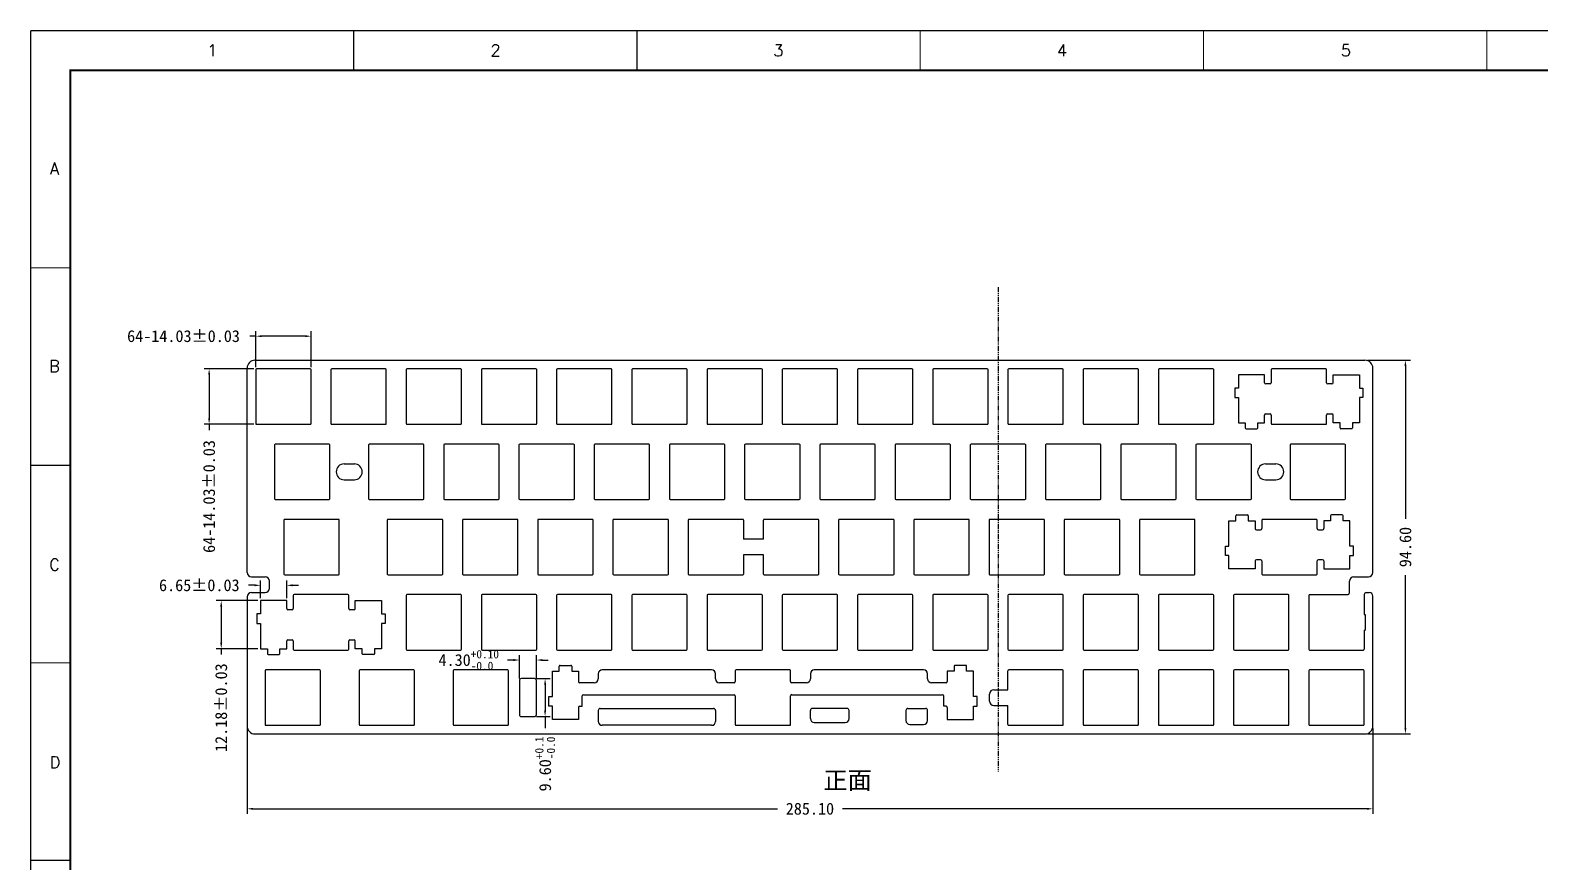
# Model space of a CAD drawing. Header units: millimetres. Extents: x -704 to 518, y -158 to 262.
# Drawn here: x -704.3 to -322, y 51.9 to 262.4 of the extents above; entities that cross this region are included whole.
import ezdxf
from ezdxf.enums import TextEntityAlignment as Align

# ---------------------------------------------------------------- set-up
doc = ezdxf.new("R2010")
doc.units = ezdxf.units.MM
doc.linetypes.add('PHANTOM', pattern=[2.5, 1.25, -0.25, 0.25, -0.25, 0.25, -0.25])
for name, color, linetype in [('0 @ 1', 7, 'Continuous'), ('DEFAULT_3', 7, 'PHANTOM'), ('KeepOutLayer', 6, 'Continuous')]:
    doc.layers.add(name, color=color, linetype=linetype)
doc.styles.add('POSITION', font='romanc.shx', dxfattribs={"height": 3})
doc.styles.get("Standard").update_dxf_attribs({"font": ''})
doc.styles.add('说明', font='', dxfattribs={"height": 3})
doc.styles.get('Standard').set_extended_font_data('SimSun')
doc.styles.get('说明').set_extended_font_data('SimSun')
doc.dimstyles.get("Standard").update_dxf_attribs({"dimtxt": 3, "dimasz": 1.5, "dimexe": 1.25, "dimexo": 0.65, "dimgap": 2, "dimtad": 0, "dimzin": 0, "dimdsep": 46, "dimtxsty": 'Standard', "dimcen": 2, "dimclrd": 3, "dimclre": 3, "dimclrt": 3, "dimazin": 0, "dimtfac": 1, "dimtofl": 0, "dimtmove": 0, "dimatfit": 3, "dimfxl": 0, "dimtolj": 1, "dimtzin": 0, "dimarcsym": 0})

# ---------------------------------------------------------------- blocks, each defined once
blk = doc.blocks.new('*D90')
at = {"color": 3, "lineweight": -2, "transparency": 16777216}
for p, q in [((-647.16, 184.9), (-648.66, 184.9)), ((-647.16, 177.09), (-647.16, 186.15)), ((-634.63, 184.9), (-645.66, 184.9)), ((-633.13, 177.09), (-633.13, 186.15))]:
    blk.add_line(p, q, dxfattribs=at)
at = {"color": 3, "transparency": 16777216}
for points in [[(-645.66, 185.15), (-645.66, 184.65), (-647.16, 184.9)], [(-634.63, 185.15), (-634.63, 184.65), (-633.13, 184.9)]]:
    blk.add_solid(points, dxfattribs=at)
at = {"layer": 'Defpoints', "color": 0, "transparency": 16777216}
for p in [(-647.16, 184.9), (-647.16, 176.44), (-633.13, 176.44)]:
    blk.add_point(p, dxfattribs=at)
at = {"color": 3, "transparency": 16777216, "insert": (-665.44, 184.9), "char_height": 3, "attachment_point": 5}
blk.add_mtext('\\A1;64-14.03%%P0.03', dxfattribs=at)
blk = doc.blocks.new('*D84')
at = {"color": 3, "lineweight": -2, "transparency": 16777216}
for p, q in [((-647.61, 176.63), (-660.2, 176.63)), ((-658.95, 175.13), (-658.95, 164.1)), ((-647.61, 162.6), (-660.2, 162.6)), ((-658.95, 162.6), (-658.95, 161.1))]:
    blk.add_line(p, q, dxfattribs=at)
at = {"color": 3, "transparency": 16777216}
for points in [[(-659.2, 175.13), (-658.7, 175.13), (-658.95, 176.63)], [(-659.2, 164.1), (-658.7, 164.1), (-658.95, 162.6)]]:
    blk.add_solid(points, dxfattribs=at)
at = {"layer": 'Defpoints', "color": 0, "transparency": 16777216}
for p in [(-646.96, 176.63), (-658.95, 162.6), (-646.96, 162.6)]:
    blk.add_point(p, dxfattribs=at)
at = {"color": 3, "transparency": 16777216, "insert": (-658.95, 144.32), "char_height": 3, "attachment_point": 5, "rotation": 90}
blk.add_mtext('\\A1;64-14.03%%P0.03', dxfattribs=at)
blk = doc.blocks.new('*D85')
at = {"color": 3, "lineweight": -2, "transparency": 16777216}
for p, q in [((-646.6, 117.97), (-657.14, 117.97)), ((-655.89, 116.47), (-655.89, 107.29)), ((-646.6, 105.79), (-657.14, 105.79)), ((-655.89, 105.79), (-655.89, 104.29))]:
    blk.add_line(p, q, dxfattribs=at)
at = {"color": 3, "transparency": 16777216}
for points in [[(-656.14, 116.47), (-655.64, 116.47), (-655.89, 117.97)], [(-656.14, 107.29), (-655.64, 107.29), (-655.89, 105.79)]]:
    blk.add_solid(points, dxfattribs=at)
at = {"layer": 'Defpoints', "color": 0, "transparency": 16777216}
for p in [(-645.95, 117.97), (-655.89, 105.79), (-645.95, 105.79)]:
    blk.add_point(p, dxfattribs=at)
at = {"color": 3, "transparency": 16777216, "insert": (-655.89, 90.87), "char_height": 3, "attachment_point": 5, "rotation": 90}
blk.add_mtext('\\A1;12.18%%P0.03', dxfattribs=at)
blk = doc.blocks.new('*D86')
at = {"color": 3, "lineweight": -2, "transparency": 16777216}
for p, q in [((-645.95, 118.62), (-645.95, 123.09)), ((-639.3, 118.62), (-639.3, 123.09)), ((-647.45, 121.84), (-648.95, 121.84)), ((-637.8, 121.84), (-636.3, 121.84))]:
    blk.add_line(p, q, dxfattribs=at)
at = {"color": 3, "transparency": 16777216}
for points in [[(-647.45, 122.09), (-647.45, 121.59), (-645.95, 121.84)], [(-637.8, 122.09), (-637.8, 121.59), (-639.3, 121.84)]]:
    blk.add_solid(points, dxfattribs=at)
at = {"layer": 'Defpoints', "color": 0, "transparency": 16777216}
for p in [(-645.95, 121.84), (-645.95, 117.97), (-639.3, 117.97)]:
    blk.add_point(p, dxfattribs=at)
at = {"color": 3, "transparency": 16777216, "insert": (-661.44, 121.84), "char_height": 3, "attachment_point": 5}
blk.add_mtext('\\A1;6.65%%P0.03', dxfattribs=at)
blk = doc.blocks.new('*D87')
at = {"color": 3, "lineweight": -2, "transparency": 16777216}
for p, q in [((-580.38, 98.27), (-580.38, 104.18)), ((-576.08, 98.27), (-576.08, 104.18)), ((-581.88, 102.93), (-583.38, 102.93)), ((-574.58, 102.93), (-573.08, 102.93))]:
    blk.add_line(p, q, dxfattribs=at)
at = {"color": 3, "transparency": 16777216}
for points in [[(-581.88, 103.18), (-581.88, 102.68), (-580.38, 102.93)], [(-574.58, 103.18), (-574.58, 102.68), (-576.08, 102.93)]]:
    blk.add_solid(points, dxfattribs=at)
at = {"layer": 'Defpoints', "color": 0, "transparency": 16777216}
for p in [(-580.38, 102.93), (-580.38, 97.62), (-576.08, 97.62)]:
    blk.add_point(p, dxfattribs=at)
at = {"color": 3, "transparency": 16777216, "insert": (-593.21, 102.93), "char_height": 3, "attachment_point": 5}
blk.add_mtext('\\A1;4.30{\\H0.7x;\\S+0.10^ -0.0;}', dxfattribs=at)
blk = doc.blocks.new('*D88')
at = {"color": 3, "lineweight": -2, "transparency": 16777216}
for p, q in [((-576.03, 98.22), (-572.62, 98.22)), ((-573.87, 96.72), (-573.87, 90.12)), ((-576.03, 88.62), (-572.62, 88.62)), ((-573.87, 88.62), (-573.87, 85.69))]:
    blk.add_line(p, q, dxfattribs=at)
at = {"color": 3, "transparency": 16777216}
for points in [[(-574.12, 96.72), (-573.62, 96.72), (-573.87, 98.22)], [(-574.12, 90.12), (-573.62, 90.12), (-573.87, 88.62)]]:
    blk.add_solid(points, dxfattribs=at)
at = {"layer": 'Defpoints', "color": 0, "transparency": 16777216}
for p in [(-576.68, 98.22), (-576.68, 88.62), (-573.87, 88.62)]:
    blk.add_point(p, dxfattribs=at)
at = {"color": 3, "transparency": 16777216, "insert": (-573.87, 76.61), "char_height": 3, "attachment_point": 5, "rotation": 90}
blk.add_mtext('\\A1;9.60{\\H0.7x;\\S+0.1^ -0.0;}', dxfattribs=at)
blk = doc.blocks.new('*D89')
at = {"color": 3, "lineweight": -2, "transparency": 16777216}
for p, q in [((-365.6, 178.82), (-354.75, 178.82)), ((-356, 177.32), (-356, 138.69)), ((-356, 85.72), (-356, 124.37)), ((-365.6, 84.22), (-354.75, 84.22))]:
    blk.add_line(p, q, dxfattribs=at)
at = {"color": 3, "transparency": 16777216}
for points in [[(-356.25, 177.32), (-355.75, 177.32), (-356, 178.82)], [(-356.25, 85.72), (-355.75, 85.72), (-356, 84.22)]]:
    blk.add_solid(points, dxfattribs=at)
at = {"layer": 'Defpoints', "color": 0, "transparency": 16777216}
for p in [(-366.25, 178.82), (-366.25, 84.22), (-356, 84.22)]:
    blk.add_point(p, dxfattribs=at)
at = {"color": 3, "transparency": 16777216, "insert": (-356, 131.53), "char_height": 3, "attachment_point": 5, "rotation": 90}
blk.add_mtext('\\A1;94.60', dxfattribs=at)
blk = doc.blocks.new('*D83')
at = {"color": 3, "lineweight": -2, "transparency": 16777216}
for p, q in [((-649.35, 85.57), (-649.35, 64.02)), ((-364.25, 85.57), (-364.25, 64.02)), ((-647.85, 65.27), (-515.01, 65.27)), ((-365.75, 65.27), (-498.58, 65.27))]:
    blk.add_line(p, q, dxfattribs=at)
at = {"color": 3, "transparency": 16777216}
for points in [[(-647.85, 65.52), (-647.85, 65.02), (-649.35, 65.27)], [(-365.75, 65.52), (-365.75, 65.02), (-364.25, 65.27)]]:
    blk.add_solid(points, dxfattribs=at)
at = {"layer": 'Defpoints', "color": 0, "transparency": 16777216}
for p in [(-649.35, 86.22), (-364.25, 86.22), (-364.25, 65.27)]:
    blk.add_point(p, dxfattribs=at)
at = {"color": 3, "transparency": 16777216, "insert": (-506.8, 65.27), "char_height": 3, "attachment_point": 5}
blk.add_mtext('\\A1;285.10', dxfattribs=at)

msp = doc.modelspace()

# ---------------------------------------------------------------- linework, layer by layer
for p in [(-110.119, 262.205), (-704.119, -157.795)]:
    msp.add_line(p, (-704.119, 262.205))
at = {"color": 7, "linetype": 'Continuous'}
for p, q in [((-647.162, 176.432), (-647.162, 162.802)), ((-633.332, 176.632), (-646.962, 176.632)), ((-633.132, 162.802), (-633.132, 176.432)), ((-628.112, 176.432), (-628.112, 162.802)), ((-614.282, 176.632), (-627.912, 176.632)), ((-614.082, 162.802), (-614.082, 176.432)), ((-609.062, 176.432), (-609.062, 162.802)), ((-595.232, 176.632), (-608.862, 176.632)), ((-595.032, 162.802), (-595.032, 176.432)), ((-590.012, 176.432), (-590.012, 162.802)), ((-576.182, 176.632), (-589.812, 176.632)), ((-575.982, 162.802), (-575.982, 176.432)), ((-570.962, 176.432), (-570.962, 162.802)), ((-557.132, 176.632), (-570.762, 176.632)), ((-556.932, 162.802), (-556.932, 176.432)), ((-551.912, 176.432), (-551.912, 162.802)), ((-538.082, 176.632), (-551.712, 176.632)), ((-537.882, 162.802), (-537.882, 176.432)), ((-532.862, 176.432), (-532.862, 162.802)), ((-519.032, 176.632), (-532.662, 176.632)), ((-518.832, 162.802), (-518.832, 176.432)), ((-513.812, 176.432), (-513.812, 162.802)), ((-499.982, 176.632), (-513.612, 176.632)), ((-499.782, 162.802), (-499.782, 176.432)), ((-494.762, 176.432), (-494.762, 162.802)), ((-480.932, 176.632), (-494.562, 176.632)), ((-480.732, 162.802), (-480.732, 176.432)), ((-475.712, 176.432), (-475.712, 162.802)), ((-461.882, 176.632), (-475.512, 176.632)), ((-461.682, 162.802), (-461.682, 176.432)), ((-456.662, 176.432), (-456.662, 162.802)), ((-442.832, 176.632), (-456.462, 176.632)), ((-442.632, 162.802), (-442.632, 176.432)), ((-437.612, 176.432), (-437.612, 162.802)), ((-423.782, 176.632), (-437.412, 176.632)), ((-423.582, 162.802), (-423.582, 176.432)), ((-418.562, 176.432), (-418.562, 162.802)), ((-404.732, 176.632), (-418.362, 176.632)), ((-404.532, 162.802), (-404.532, 176.432)), ((-389.987, 176.432), (-389.987, 173.102)), ((-376.157, 176.632), (-389.787, 176.632)), ((-375.957, 173.102), (-375.957, 176.432)), ((-398.297, 175.122), (-398.297, 171.787)), ((-391.647, 175.122), (-398.297, 175.122)), ((-391.647, 173.102), (-391.647, 175.122)), ((-390.287, 172.802), (-391.347, 172.802)), ((-374.597, 172.802), (-375.657, 172.802)), ((-374.297, 173.102), (-374.297, 175.122)), ((-374.297, 175.122), (-367.647, 175.122)), ((-367.647, 175.122), (-367.647, 171.787)), ((-399.197, 171.787), (-399.197, 169.367)), ((-398.297, 171.787), (-399.197, 171.787)), ((-399.197, 169.367), (-398.297, 169.367)), ((-398.297, 169.367), (-398.297, 162.942)), ((-367.647, 171.787), (-366.747, 171.787)), ((-367.647, 169.367), (-367.647, 162.942)), ((-366.747, 169.367), (-367.647, 169.367)), ((-366.747, 171.787), (-366.747, 169.367)), ((-391.647, 162.942), (-391.647, 164.913)), ((-391.347, 165.213), (-390.287, 165.213)), ((-389.987, 164.913), (-389.987, 162.802)), ((-375.957, 162.802), (-375.957, 164.913)), ((-375.657, 165.213), (-374.597, 165.213)), ((-374.297, 162.942), (-374.297, 164.913)), ((-646.962, 162.602), (-633.332, 162.602)), ((-627.912, 162.602), (-614.282, 162.602)), ((-608.862, 162.602), (-595.232, 162.602)), ((-589.812, 162.602), (-576.182, 162.602)), ((-570.762, 162.602), (-557.132, 162.602)), ((-551.712, 162.602), (-538.082, 162.602)), ((-532.662, 162.602), (-519.032, 162.602)), ((-513.612, 162.602), (-499.982, 162.602)), ((-494.562, 162.602), (-480.932, 162.602)), ((-475.512, 162.602), (-461.882, 162.602)), ((-456.462, 162.602), (-442.832, 162.602)), ((-437.412, 162.602), (-423.782, 162.602)), ((-418.362, 162.602), (-404.732, 162.602)), ((-398.297, 162.942), (-396.547, 162.942)), ((-396.547, 162.942), (-396.547, 161.667)), ((-396.347, 161.467), (-393.597, 161.467)), ((-393.397, 161.667), (-393.397, 162.942)), ((-393.397, 162.942), (-391.647, 162.942)), ((-389.787, 162.602), (-376.157, 162.602)), ((-372.547, 162.942), (-374.297, 162.942)), ((-372.547, 161.667), (-372.547, 162.942)), ((-369.597, 161.467), (-372.347, 161.467)), ((-369.397, 162.942), (-369.397, 161.667)), ((-367.647, 162.942), (-369.397, 162.942)), ((-642.4, 157.382), (-642.4, 143.752)), ((-628.57, 157.582), (-642.2, 157.582)), ((-628.37, 143.752), (-628.37, 157.382)), ((-618.587, 157.382), (-618.587, 143.752)), ((-604.757, 157.582), (-618.387, 157.582)), ((-604.557, 143.752), (-604.557, 157.382)), ((-599.537, 157.382), (-599.537, 143.752)), ((-585.707, 157.582), (-599.337, 157.582)), ((-585.507, 143.752), (-585.507, 157.382)), ((-580.487, 157.382), (-580.487, 143.752)), ((-566.657, 157.582), (-580.287, 157.582)), ((-566.457, 143.752), (-566.457, 157.382)), ((-561.437, 157.382), (-561.437, 143.752)), ((-547.607, 157.582), (-561.237, 157.582)), ((-547.407, 143.752), (-547.407, 157.382)), ((-542.387, 157.382), (-542.387, 143.752)), ((-528.557, 157.582), (-542.187, 157.582)), ((-528.357, 143.752), (-528.357, 157.382)), ((-523.337, 157.382), (-523.337, 143.752)), ((-509.507, 157.582), (-523.137, 157.582)), ((-509.307, 143.752), (-509.307, 157.382)), ((-504.287, 157.382), (-504.287, 143.752)), ((-490.457, 157.582), (-504.087, 157.582)), ((-490.257, 143.752), (-490.257, 157.382)), ((-485.237, 157.382), (-485.237, 143.752)), ((-471.407, 157.582), (-485.037, 157.582)), ((-471.207, 143.752), (-471.207, 157.382)), ((-466.187, 157.382), (-466.187, 143.752)), ((-452.357, 157.582), (-465.987, 157.582)), ((-452.157, 143.752), (-452.157, 157.382)), ((-447.137, 157.382), (-447.137, 143.752)), ((-433.307, 157.582), (-446.937, 157.582)), ((-433.107, 143.752), (-433.107, 157.382)), ((-428.087, 157.382), (-428.087, 143.752)), ((-414.257, 157.582), (-427.887, 157.582)), ((-414.057, 143.752), (-414.057, 157.382)), ((-409.037, 157.382), (-409.037, 143.752)), ((-395.207, 157.582), (-408.837, 157.582)), ((-395.007, 143.752), (-395.007, 157.382)), ((-385.225, 157.382), (-385.225, 143.752)), ((-371.395, 157.582), (-385.025, 157.582)), ((-371.195, 143.752), (-371.195, 157.382)), ((-642.2, 143.552), (-628.57, 143.552)), ((-618.387, 143.552), (-604.757, 143.552)), ((-599.337, 143.552), (-585.707, 143.552)), ((-580.287, 143.552), (-566.657, 143.552)), ((-561.237, 143.552), (-547.607, 143.552)), ((-542.187, 143.552), (-528.557, 143.552)), ((-523.137, 143.552), (-509.507, 143.552)), ((-504.087, 143.552), (-490.457, 143.552)), ((-485.037, 143.552), (-471.407, 143.552)), ((-465.987, 143.552), (-452.357, 143.552)), ((-446.937, 143.552), (-433.307, 143.552)), ((-427.887, 143.552), (-414.257, 143.552)), ((-408.837, 143.552), (-395.207, 143.552)), ((-385.025, 143.552), (-371.395, 143.552)), ((-640.018, 138.332), (-640.018, 124.702)), ((-626.188, 138.532), (-639.818, 138.532)), ((-625.988, 124.702), (-625.988, 138.332)), ((-613.828, 138.332), (-613.828, 124.702)), ((-599.998, 138.532), (-613.628, 138.532)), ((-599.798, 124.702), (-599.798, 138.332)), ((-594.778, 138.332), (-594.778, 124.702)), ((-580.948, 138.532), (-594.578, 138.532)), ((-580.748, 124.702), (-580.748, 138.332)), ((-575.728, 138.332), (-575.728, 124.702)), ((-561.898, 138.532), (-575.528, 138.532)), ((-561.698, 124.702), (-561.698, 138.332)), ((-556.678, 138.332), (-556.678, 124.702)), ((-542.848, 138.532), (-556.478, 138.532)), ((-542.648, 124.702), (-542.648, 138.332)), ((-537.628, 138.332), (-537.628, 124.702)), ((-523.798, 138.532), (-537.428, 138.532)), ((-523.598, 138.332), (-523.598, 133.517)), ((-518.578, 133.517), (-518.578, 138.332)), ((-504.748, 138.532), (-518.378, 138.532)), ((-504.548, 124.702), (-504.548, 138.332)), ((-499.528, 138.332), (-499.528, 124.702)), ((-485.698, 138.532), (-499.328, 138.532)), ((-485.498, 124.702), (-485.498, 138.332)), ((-480.478, 138.332), (-480.478, 124.702)), ((-466.648, 138.532), (-480.278, 138.532)), ((-466.448, 124.702), (-466.448, 138.332)), ((-461.428, 138.332), (-461.428, 124.702)), ((-447.598, 138.532), (-461.228, 138.532)), ((-447.398, 124.702), (-447.398, 138.332)), ((-442.378, 138.332), (-442.378, 124.702)), ((-428.548, 138.532), (-442.178, 138.532)), ((-428.348, 124.702), (-428.348, 138.332)), ((-423.328, 138.332), (-423.328, 124.702)), ((-409.498, 138.532), (-423.128, 138.532)), ((-409.298, 124.702), (-409.298, 138.332)), ((-400.682, 131.767), (-400.682, 138.192)), ((-400.682, 138.192), (-398.932, 138.192)), ((-398.932, 138.192), (-398.932, 139.467)), ((-398.732, 139.667), (-395.982, 139.667)), ((-395.782, 139.467), (-395.782, 138.192)), ((-395.782, 138.192), (-394.032, 138.192)), ((-394.032, 138.192), (-394.032, 136.222)), ((-392.372, 138.332), (-392.372, 136.222)), ((-378.542, 138.532), (-392.172, 138.532)), ((-378.342, 136.222), (-378.342, 138.332)), ((-376.682, 138.192), (-376.682, 136.222)), ((-374.932, 138.192), (-376.682, 138.192)), ((-374.932, 139.467), (-374.932, 138.192)), ((-371.982, 139.667), (-374.732, 139.667)), ((-371.782, 138.192), (-371.782, 139.467)), ((-370.032, 138.192), (-371.782, 138.192)), ((-370.032, 131.767), (-370.032, 138.192)), ((-393.732, 135.922), (-392.672, 135.922)), ((-378.042, 135.922), (-376.982, 135.922)), ((-401.582, 129.347), (-401.582, 131.767)), ((-401.582, 131.767), (-400.682, 131.767)), ((-369.132, 131.767), (-370.032, 131.767)), ((-369.132, 129.347), (-369.132, 131.767)), ((-523.598, 129.517), (-523.598, 124.702)), ((-518.578, 124.702), (-518.578, 129.517)), ((-400.682, 129.347), (-401.582, 129.347)), ((-400.682, 126.012), (-400.682, 129.347)), ((-394.032, 128.033), (-394.032, 126.012)), ((-392.672, 128.333), (-393.732, 128.333)), ((-392.372, 128.033), (-392.372, 124.702)), ((-378.342, 124.702), (-378.342, 128.033)), ((-376.982, 128.333), (-378.042, 128.333)), ((-376.682, 128.033), (-376.682, 126.012)), ((-370.032, 126.012), (-370.032, 129.347)), ((-370.032, 129.347), (-369.132, 129.347)), ((-639.818, 124.502), (-626.188, 124.502)), ((-613.628, 124.502), (-599.998, 124.502)), ((-594.578, 124.502), (-580.948, 124.502)), ((-575.528, 124.502), (-561.898, 124.502)), ((-556.478, 124.502), (-542.848, 124.502)), ((-537.428, 124.502), (-523.798, 124.502)), ((-518.378, 124.502), (-504.748, 124.502)), ((-499.328, 124.502), (-485.698, 124.502)), ((-480.278, 124.502), (-466.648, 124.502)), ((-461.228, 124.502), (-447.598, 124.502)), ((-442.178, 124.502), (-428.548, 124.502)), ((-423.128, 124.502), (-409.498, 124.502)), ((-394.032, 126.012), (-400.682, 126.012)), ((-392.172, 124.502), (-378.542, 124.502)), ((-376.682, 126.012), (-370.032, 126.012)), ((-637.637, 119.282), (-637.637, 115.952)), ((-623.807, 119.482), (-637.437, 119.482)), ((-623.607, 115.952), (-623.607, 119.282)), ((-609.062, 119.282), (-609.062, 105.652)), ((-595.232, 119.482), (-608.862, 119.482)), ((-595.032, 105.652), (-595.032, 119.282)), ((-590.012, 119.282), (-590.012, 105.652)), ((-576.182, 119.482), (-589.812, 119.482)), ((-575.982, 105.652), (-575.982, 119.282)), ((-570.962, 119.282), (-570.962, 105.652)), ((-557.132, 119.482), (-570.762, 119.482)), ((-556.932, 105.652), (-556.932, 119.282)), ((-551.912, 119.282), (-551.912, 105.652)), ((-538.082, 119.482), (-551.712, 119.482)), ((-537.882, 105.652), (-537.882, 119.282)), ((-532.862, 119.282), (-532.862, 105.652)), ((-519.032, 119.482), (-532.662, 119.482)), ((-518.832, 105.652), (-518.832, 119.282)), ((-513.812, 119.282), (-513.812, 105.652)), ((-499.982, 119.482), (-513.612, 119.482)), ((-499.782, 105.652), (-499.782, 119.282)), ((-494.762, 119.282), (-494.762, 105.652)), ((-480.932, 119.482), (-494.562, 119.482)), ((-480.732, 105.652), (-480.732, 119.282)), ((-475.712, 119.282), (-475.712, 105.652)), ((-461.882, 119.482), (-475.512, 119.482)), ((-461.682, 105.652), (-461.682, 119.282)), ((-456.662, 119.282), (-456.662, 105.652)), ((-442.832, 119.482), (-456.462, 119.482)), ((-442.632, 105.652), (-442.632, 119.282)), ((-437.612, 119.282), (-437.612, 105.652)), ((-423.782, 119.482), (-437.412, 119.482)), ((-423.582, 105.652), (-423.582, 119.282)), ((-418.562, 119.282), (-418.562, 105.652)), ((-404.732, 119.482), (-418.362, 119.482)), ((-404.532, 105.652), (-404.532, 119.282)), ((-399.512, 119.282), (-399.512, 105.652)), ((-385.682, 119.482), (-399.312, 119.482)), ((-385.482, 105.652), (-385.482, 119.282)), ((-380.462, 119.282), (-380.462, 105.652)), ((-645.947, 117.972), (-645.947, 114.637)), ((-639.297, 117.972), (-645.947, 117.972)), ((-639.297, 115.952), (-639.297, 117.972)), ((-637.937, 115.652), (-638.997, 115.652)), ((-622.247, 115.652), (-623.307, 115.652)), ((-621.947, 115.952), (-621.947, 117.972)), ((-621.947, 117.972), (-615.297, 117.972)), ((-615.297, 117.972), (-615.297, 114.637)), ((-646.847, 114.637), (-646.847, 112.217)), ((-645.947, 114.637), (-646.847, 114.637)), ((-646.847, 112.217), (-645.947, 112.217)), ((-645.947, 112.217), (-645.947, 105.792)), ((-615.297, 114.637), (-614.397, 114.637)), ((-615.297, 112.217), (-615.297, 105.792)), ((-614.397, 112.217), (-615.297, 112.217)), ((-614.397, 114.637), (-614.397, 112.217)), ((-639.297, 105.792), (-639.297, 107.763)), ((-638.997, 108.063), (-637.937, 108.063)), ((-637.637, 107.763), (-637.637, 105.652)), ((-623.607, 105.652), (-623.607, 107.763)), ((-623.307, 108.063), (-622.247, 108.063)), ((-621.947, 105.792), (-621.947, 107.763)), ((-645.947, 105.792), (-644.197, 105.792)), ((-644.197, 105.792), (-644.197, 104.517)), ((-643.997, 104.317), (-641.247, 104.317)), ((-641.047, 104.517), (-641.047, 105.792)), ((-641.047, 105.792), (-639.297, 105.792)), ((-637.437, 105.452), (-623.807, 105.452)), ((-620.197, 105.792), (-621.947, 105.792)), ((-620.197, 104.517), (-620.197, 105.792)), ((-617.247, 104.317), (-619.997, 104.317)), ((-617.047, 105.792), (-617.047, 104.517)), ((-615.297, 105.792), (-617.047, 105.792)), ((-608.862, 105.452), (-595.232, 105.452)), ((-589.812, 105.452), (-576.182, 105.452)), ((-570.762, 105.452), (-557.132, 105.452)), ((-551.712, 105.452), (-538.082, 105.452)), ((-532.662, 105.452), (-519.032, 105.452)), ((-513.612, 105.452), (-499.982, 105.452)), ((-494.562, 105.452), (-480.932, 105.452)), ((-475.512, 105.452), (-461.882, 105.452)), ((-456.462, 105.452), (-442.832, 105.452)), ((-437.412, 105.452), (-423.782, 105.452)), ((-418.362, 105.452), (-404.732, 105.452)), ((-399.312, 105.452), (-385.682, 105.452)), ((-380.262, 105.452), (-366.632, 105.452)), ((-644.781, 100.232), (-644.781, 86.602)), ((-630.951, 100.432), (-644.581, 100.432)), ((-630.751, 86.602), (-630.751, 100.232)), ((-620.968, 100.232), (-620.968, 86.602)), ((-607.138, 100.432), (-620.768, 100.432)), ((-606.938, 86.602), (-606.938, 100.232)), ((-597.156, 100.232), (-597.156, 86.602)), ((-583.326, 100.432), (-596.956, 100.432)), ((-583.126, 86.602), (-583.126, 100.232)), ((-572.028, 93.667), (-572.028, 100.092)), ((-572.028, 100.092), (-570.278, 100.092)), ((-570.278, 100.092), (-570.278, 101.367)), ((-570.078, 101.567), (-567.328, 101.567)), ((-567.128, 101.367), (-567.128, 100.092)), ((-567.128, 100.092), (-565.378, 100.092)), ((-565.378, 100.092), (-565.378, 97.472)), ((-560.402, 99.432), (-560.402, 98.172)), ((-531.718, 100.432), (-559.402, 100.432)), ((-530.718, 98.172), (-530.718, 99.432)), ((-525.718, 100.232), (-525.718, 97.465)), ((-511.888, 100.432), (-525.518, 100.432)), ((-511.688, 97.465), (-511.688, 100.232)), ((-506.688, 99.432), (-506.688, 98.172)), ((-478.005, 100.432), (-505.688, 100.432)), ((-477.005, 98.172), (-477.005, 99.432)), ((-472.028, 100.092), (-472.028, 97.472)), ((-470.278, 100.092), (-472.028, 100.092)), ((-470.278, 101.367), (-470.278, 100.092)), ((-467.328, 101.567), (-470.078, 101.567)), ((-467.128, 100.092), (-467.128, 101.367)), ((-465.378, 100.092), (-467.128, 100.092)), ((-465.378, 93.667), (-465.378, 100.092)), ((-456.662, 95.417), (-456.662, 100.232)), ((-442.832, 100.432), (-456.462, 100.432)), ((-442.632, 86.602), (-442.632, 100.232)), ((-437.612, 100.232), (-437.612, 86.602)), ((-423.782, 100.432), (-437.412, 100.432)), ((-423.582, 86.602), (-423.582, 100.232)), ((-418.562, 100.232), (-418.562, 86.602)), ((-404.732, 100.432), (-418.362, 100.432)), ((-404.532, 86.602), (-404.532, 100.232)), ((-399.512, 100.232), (-399.512, 86.602)), ((-385.682, 100.432), (-399.312, 100.432)), ((-385.482, 86.602), (-385.482, 100.232)), ((-380.462, 100.232), (-380.462, 86.602)), ((-366.632, 100.432), (-380.262, 100.432)), ((-366.432, 86.602), (-366.432, 100.232)), ((-580.381, 97.717), (-580.381, 89.117)), ((-576.581, 98.217), (-579.881, 98.217)), ((-576.081, 89.117), (-576.081, 97.717)), ((-561.402, 97.172), (-565.078, 97.172)), ((-526.011, 97.172), (-529.718, 97.172)), ((-507.688, 97.172), (-511.396, 97.172)), ((-472.328, 97.172), (-476.005, 97.172)), ((-572.928, 91.247), (-572.928, 93.667)), ((-572.928, 93.667), (-572.028, 93.667)), ((-572.928, 91.247), (-572.928, 93.667)), ((-572.928, 93.667), (-572.028, 93.667)), ((-564.478, 91.247), (-564.478, 93.862)), ((-564.178, 94.162), (-526.011, 94.162)), ((-525.718, 93.87), (-525.718, 86.602)), ((-511.688, 86.602), (-511.688, 93.87)), ((-511.396, 94.162), (-473.228, 94.162)), ((-472.928, 91.247), (-472.928, 93.862)), ((-464.478, 93.667), (-465.378, 93.667)), ((-464.478, 91.247), (-464.478, 93.667)), ((-579.881, 88.617), (-576.581, 88.617)), ((-572.028, 91.247), (-572.928, 91.247)), ((-572.028, 91.247), (-572.928, 91.247)), ((-572.028, 87.912), (-572.028, 91.247)), ((-565.378, 90.947), (-565.378, 87.912)), ((-560.402, 90.162), (-560.402, 87.402)), ((-559.902, 90.662), (-531.218, 90.662)), ((-530.718, 90.162), (-530.718, 87.402)), ((-506.688, 88.117), (-506.688, 90.162)), ((-496.878, 88.117), (-496.878, 90.162)), ((-482.505, 90.162), (-482.505, 87.617)), ((-477.005, 87.617), (-477.005, 90.162)), ((-472.328, 91.247), (-472.928, 91.247)), ((-472.028, 90.947), (-472.028, 87.912)), ((-465.378, 87.912), (-465.378, 91.247)), ((-465.378, 91.247), (-464.478, 91.247)), ((-456.662, 86.602), (-456.662, 91.417)), ((-644.581, 86.402), (-630.951, 86.402)), ((-620.768, 86.402), (-607.138, 86.402)), ((-596.956, 86.402), (-583.326, 86.402)), ((-565.378, 87.912), (-572.028, 87.912)), ((-531.718, 86.402), (-559.402, 86.402)), ((-525.518, 86.402), (-511.888, 86.402)), ((-505.688, 87.117), (-497.878, 87.117)), ((-481.505, 86.617), (-478.005, 86.617)), ((-472.028, 87.912), (-465.378, 87.912)), ((-456.462, 86.402), (-442.832, 86.402)), ((-437.412, 86.402), (-423.782, 86.402)), ((-418.362, 86.402), (-404.732, 86.402)), ((-399.312, 86.402), (-385.682, 86.402)), ((-380.262, 86.402), (-366.632, 86.402))]:
    msp.add_line(p, q, dxfattribs=at)
at = {"color": 2}
for p, q in [((-518.578, 133.517), (-523.598, 133.517)), ((-518.578, 129.517), (-523.598, 129.517))]:
    msp.add_line(p, q, dxfattribs=at)
at = {"color": 7}
for p, q in [((-565.078, 91.247), (-564.478, 91.247)), ((-497.378, 90.662), (-506.188, 90.662)), ((-482.005, 90.662), (-477.505, 90.662)), ((-472.328, 91.247), (-472.928, 91.247))]:
    msp.add_line(p, q, dxfattribs=at)
at = {"const_width": 0.3}
for points in [[(-622.369, 252.205), (-622.369, 262.205)], [(-550.619, 252.205), (-550.619, 262.205)], [(-478.869, 252.205), (-478.869, 262.205)], [(-407.119, 252.205), (-407.119, 262.205)], [(-335.369, 252.205), (-335.369, 262.205)], [(-694.119, 202.205), (-704.119, 202.205)], [(-694.119, 152.205), (-704.119, 152.205)], [(-694.119, 102.205), (-704.119, 102.205)], [(-704.119, 52.205), (-694.119, 52.205)]]:
    msp.add_lwpolyline(points, dxfattribs=at)
at = {"const_width": 0.5}
msp.add_lwpolyline([(-694.119, -147.795), (-120.119, -147.795), (-120.119, 252.205), (-694.119, 252.205)], close=True, dxfattribs=at)
at = {"color": 7, "linetype": 'Continuous'}
for centre, radius, start, end in [((-646.962, 176.432), 0.2, 90, 180), ((-633.332, 176.432), 0.2, 0, 90), ((-627.912, 176.432), 0.2, 90, 180), ((-614.282, 176.432), 0.2, 0, 90), ((-608.862, 176.432), 0.2, 90, 180), ((-595.232, 176.432), 0.2, 0, 90), ((-589.812, 176.432), 0.2, 90, 180), ((-576.182, 176.432), 0.2, 0, 90), ((-570.762, 176.432), 0.2, 90, 180), ((-557.132, 176.432), 0.2, 0, 90), ((-551.712, 176.432), 0.2, 90, 180), ((-538.082, 176.432), 0.2, 0, 90), ((-532.662, 176.432), 0.2, 90, 180), ((-519.032, 176.432), 0.2, 0, 90), ((-513.612, 176.432), 0.2, 90, 180), ((-499.982, 176.432), 0.2, 0, 90), ((-494.562, 176.432), 0.2, 90, 180), ((-480.932, 176.432), 0.2, 0, 90), ((-475.512, 176.432), 0.2, 90, 180), ((-461.882, 176.432), 0.2, 0, 90), ((-456.462, 176.432), 0.2, 90, 180), ((-442.832, 176.432), 0.2, 0, 90), ((-437.412, 176.432), 0.2, 90, 180), ((-423.782, 176.432), 0.2, 0, 90), ((-418.362, 176.432), 0.2, 90, 180), ((-404.732, 176.432), 0.2, 0, 90), ((-389.787, 176.432), 0.2, 90, 180), ((-376.157, 176.432), 0.2, 0, 90), ((-391.347, 173.102), 0.3, 180, 270), ((-390.287, 173.102), 0.3, 270, 360), ((-375.657, 173.102), 0.3, 180, 270), ((-374.597, 173.102), 0.3, 270, 0), ((-391.347, 164.913), 0.3, 90, 180), ((-390.287, 164.913), 0.3, 0, 90), ((-375.657, 164.913), 0.3, 90, 180), ((-374.597, 164.913), 0.3, 0, 90), ((-646.962, 162.802), 0.2, 180, 270), ((-633.332, 162.802), 0.2, 270, 0), ((-627.912, 162.802), 0.2, 180, 270), ((-614.282, 162.802), 0.2, 270, 0), ((-608.862, 162.802), 0.2, 180, 270), ((-595.232, 162.802), 0.2, 270, 0), ((-589.812, 162.802), 0.2, 180, 270), ((-576.182, 162.802), 0.2, 270, 0), ((-570.762, 162.802), 0.2, 180, 270), ((-557.132, 162.802), 0.2, 270, 0), ((-551.712, 162.802), 0.2, 180, 270), ((-538.082, 162.802), 0.2, 270, 0), ((-532.662, 162.802), 0.2, 180, 270), ((-519.032, 162.802), 0.2, 270, 0), ((-513.612, 162.802), 0.2, 180, 270), ((-499.982, 162.802), 0.2, 270, 0), ((-494.562, 162.802), 0.2, 180, 270), ((-480.932, 162.802), 0.2, 270, 0), ((-475.512, 162.802), 0.2, 180, 270), ((-461.882, 162.802), 0.2, 270, 0), ((-456.462, 162.802), 0.2, 180, 270), ((-442.832, 162.802), 0.2, 270, 0), ((-437.412, 162.802), 0.2, 180, 270), ((-423.782, 162.802), 0.2, 270, 0), ((-418.362, 162.802), 0.2, 180, 270), ((-404.732, 162.802), 0.2, 270, 0), ((-396.347, 161.667), 0.2, 180, 270), ((-393.597, 161.667), 0.2, 270, 0), ((-389.787, 162.802), 0.2, 180, 270), ((-376.157, 162.802), 0.2, 270, 0), ((-372.347, 161.667), 0.2, 180, 270), ((-369.597, 161.667), 0.2, 270, 0), ((-642.2, 157.382), 0.2, 90, 180), ((-628.57, 157.382), 0.2, 0, 90), ((-618.387, 157.382), 0.2, 90, 180), ((-604.757, 157.382), 0.2, 0, 90), ((-599.337, 157.382), 0.2, 90, 180), ((-585.707, 157.382), 0.2, 0, 90), ((-580.287, 157.382), 0.2, 90, 180), ((-566.657, 157.382), 0.2, 0, 90), ((-561.237, 157.382), 0.2, 90, 180), ((-547.607, 157.382), 0.2, 0, 90), ((-542.187, 157.382), 0.2, 90, 180), ((-528.557, 157.382), 0.2, 0, 90), ((-523.137, 157.382), 0.2, 90, 180), ((-509.507, 157.382), 0.2, 0, 90), ((-504.087, 157.382), 0.2, 90, 180), ((-490.457, 157.382), 0.2, 0, 90), ((-485.037, 157.382), 0.2, 90, 180), ((-471.407, 157.382), 0.2, 0, 90), ((-465.987, 157.382), 0.2, 90, 180), ((-452.357, 157.382), 0.2, 0, 90), ((-446.937, 157.382), 0.2, 90, 180), ((-433.307, 157.382), 0.2, 0, 90), ((-427.887, 157.382), 0.2, 90, 180), ((-414.257, 157.382), 0.2, 0, 90), ((-408.837, 157.382), 0.2, 90, 180), ((-395.207, 157.382), 0.2, 0, 90), ((-385.025, 157.382), 0.2, 90, 180), ((-371.395, 157.382), 0.2, 0, 90), ((-642.2, 143.752), 0.2, 180, 270), ((-628.57, 143.752), 0.2, 270, 0), ((-618.387, 143.752), 0.2, 180, 270), ((-604.757, 143.752), 0.2, 270, 0), ((-599.337, 143.752), 0.2, 180, 270), ((-585.707, 143.752), 0.2, 270, 0), ((-580.287, 143.752), 0.2, 180, 270), ((-566.657, 143.752), 0.2, 270, 0), ((-561.237, 143.752), 0.2, 180, 270), ((-547.607, 143.752), 0.2, 270, 0), ((-542.187, 143.752), 0.2, 180, 270), ((-528.557, 143.752), 0.2, 270, 0), ((-523.137, 143.752), 0.2, 180, 270), ((-509.507, 143.752), 0.2, 270, 0), ((-504.087, 143.752), 0.2, 180, 270), ((-490.457, 143.752), 0.2, 270, 0), ((-485.037, 143.752), 0.2, 180, 270), ((-471.407, 143.752), 0.2, 270, 0), ((-465.987, 143.752), 0.2, 180, 270), ((-452.357, 143.752), 0.2, 270, 0), ((-446.937, 143.752), 0.2, 180, 270), ((-433.307, 143.752), 0.2, 270, 0), ((-427.887, 143.752), 0.2, 180, 270), ((-414.257, 143.752), 0.2, 270, 0), ((-408.837, 143.752), 0.2, 180, 270), ((-395.207, 143.752), 0.2, 270, 0), ((-385.025, 143.752), 0.2, 180, 270), ((-371.395, 143.752), 0.2, 270, 0), ((-639.818, 138.332), 0.2, 90, 180), ((-626.188, 138.332), 0.2, 0, 90), ((-613.628, 138.332), 0.2, 90, 180), ((-599.998, 138.332), 0.2, 0, 90), ((-594.578, 138.332), 0.2, 90, 180), ((-580.948, 138.332), 0.2, 0, 90), ((-575.528, 138.332), 0.2, 90, 180), ((-561.898, 138.332), 0.2, 0, 90), ((-556.478, 138.332), 0.2, 90, 180), ((-542.848, 138.332), 0.2, 0, 90), ((-537.428, 138.332), 0.2, 90, 180), ((-523.798, 138.332), 0.2, 0, 90), ((-518.378, 138.332), 0.2, 90, 180), ((-504.748, 138.332), 0.2, 0, 90), ((-499.328, 138.332), 0.2, 90, 180), ((-485.698, 138.332), 0.2, 0, 90), ((-480.278, 138.332), 0.2, 90, 180), ((-466.648, 138.332), 0.2, 0, 90), ((-461.228, 138.332), 0.2, 90, 180), ((-447.598, 138.332), 0.2, 0, 90), ((-442.178, 138.332), 0.2, 90, 180), ((-428.548, 138.332), 0.2, 0, 90), ((-423.128, 138.332), 0.2, 90, 180), ((-409.498, 138.332), 0.2, 0, 90), ((-398.732, 139.467), 0.2, 90, 180), ((-395.982, 139.467), 0.2, 0, 90), ((-392.172, 138.332), 0.2, 90, 180), ((-378.542, 138.332), 0.2, 0, 90), ((-374.732, 139.467), 0.2, 90, 180), ((-371.982, 139.467), 0.2, 0, 90), ((-393.732, 136.222), 0.3, 180, 270), ((-392.672, 136.222), 0.3, 270, 0), ((-378.042, 136.222), 0.3, 180, 270), ((-376.982, 136.222), 0.3, 270, 0), ((-393.732, 128.033), 0.3, 90, 180), ((-392.672, 128.033), 0.3, 0, 90), ((-378.042, 128.033), 0.3, 90, 180), ((-376.982, 128.033), 0.3, 0, 90), ((-639.818, 124.702), 0.2, 180, 270), ((-626.188, 124.702), 0.2, 270, 0), ((-613.628, 124.702), 0.2, 180, 270), ((-599.998, 124.702), 0.2, 270, 0), ((-594.578, 124.702), 0.2, 180, 270), ((-580.948, 124.702), 0.2, 270, 0), ((-575.528, 124.702), 0.2, 180, 270), ((-561.898, 124.702), 0.2, 270, 0), ((-556.478, 124.702), 0.2, 180, 270), ((-542.848, 124.702), 0.2, 270, 0), ((-537.428, 124.702), 0.2, 180, 270), ((-523.798, 124.702), 0.2, 270, 0), ((-518.378, 124.702), 0.2, 180, 270), ((-504.748, 124.702), 0.2, 270, 0), ((-499.328, 124.702), 0.2, 180, 270), ((-485.698, 124.702), 0.2, 270, 0), ((-480.278, 124.702), 0.2, 180, 270), ((-466.648, 124.702), 0.2, 270, 0), ((-461.228, 124.702), 0.2, 180, 270), ((-447.598, 124.702), 0.2, 270, 0), ((-442.178, 124.702), 0.2, 180, 270), ((-428.548, 124.702), 0.2, 270, 0), ((-423.128, 124.702), 0.2, 180, 270), ((-409.498, 124.702), 0.2, 270, 0), ((-392.172, 124.702), 0.2, 180, 270), ((-378.542, 124.702), 0.2, 270, 0), ((-637.437, 119.282), 0.2, 90, 180), ((-623.807, 119.282), 0.2, 0, 90), ((-608.862, 119.282), 0.2, 90, 180), ((-595.232, 119.282), 0.2, 0, 90), ((-589.812, 119.282), 0.2, 90, 180), ((-576.182, 119.282), 0.2, 0, 90), ((-570.762, 119.282), 0.2, 90, 180), ((-557.132, 119.282), 0.2, 0, 90), ((-551.712, 119.282), 0.2, 90, 180), ((-538.082, 119.282), 0.2, 0, 90), ((-532.662, 119.282), 0.2, 90, 180), ((-519.032, 119.282), 0.2, 0, 90), ((-513.612, 119.282), 0.2, 90, 180), ((-499.982, 119.282), 0.2, 0, 90), ((-494.562, 119.282), 0.2, 90, 180), ((-480.932, 119.282), 0.2, 0, 90), ((-475.512, 119.282), 0.2, 90, 180), ((-461.882, 119.282), 0.2, 0, 90), ((-456.462, 119.282), 0.2, 90, 180), ((-442.832, 119.282), 0.2, 0, 90), ((-437.412, 119.282), 0.2, 90, 180), ((-423.782, 119.282), 0.2, 0, 90), ((-418.362, 119.282), 0.2, 90, 180), ((-404.732, 119.282), 0.2, 0, 90), ((-399.312, 119.282), 0.2, 90, 180), ((-385.682, 119.282), 0.2, 0, 90), ((-380.262, 119.282), 0.2, 90, 180), ((-638.997, 115.952), 0.3, 180, 270), ((-637.937, 115.952), 0.3, 270, 360), ((-623.307, 115.952), 0.3, 180, 270), ((-622.247, 115.952), 0.3, 270, 0), ((-638.997, 107.763), 0.3, 90, 180), ((-637.937, 107.763), 0.3, 0, 90), ((-623.307, 107.763), 0.3, 90, 180), ((-622.247, 107.763), 0.3, 0, 90), ((-643.997, 104.517), 0.2, 180, 270), ((-641.247, 104.517), 0.2, 270, 0), ((-637.437, 105.652), 0.2, 180, 270), ((-623.807, 105.652), 0.2, 270, 0), ((-619.997, 104.517), 0.2, 180, 270), ((-617.247, 104.517), 0.2, 270, 0), ((-608.862, 105.652), 0.2, 180, 270), ((-595.232, 105.652), 0.2, 270, 0), ((-589.812, 105.652), 0.2, 180, 270), ((-576.182, 105.652), 0.2, 270, 0), ((-570.762, 105.652), 0.2, 180, 270), ((-557.132, 105.652), 0.2, 270, 0), ((-551.712, 105.652), 0.2, 180, 270), ((-538.082, 105.652), 0.2, 270, 0), ((-532.662, 105.652), 0.2, 180, 270), ((-519.032, 105.652), 0.2, 270, 0), ((-513.612, 105.652), 0.2, 180, 270), ((-499.982, 105.652), 0.2, 270, 0), ((-494.562, 105.652), 0.2, 180, 270), ((-480.932, 105.652), 0.2, 270, 0), ((-475.512, 105.652), 0.2, 180, 270), ((-461.882, 105.652), 0.2, 270, 0), ((-456.462, 105.652), 0.2, 180, 270), ((-442.832, 105.652), 0.2, 270, 0), ((-437.412, 105.652), 0.2, 180, 270), ((-423.782, 105.652), 0.2, 270, 0), ((-418.362, 105.652), 0.2, 180, 270), ((-404.732, 105.652), 0.2, 270, 0), ((-399.312, 105.652), 0.2, 180, 270), ((-385.682, 105.652), 0.2, 270, 0), ((-380.262, 105.652), 0.2, 180, 270), ((-366.632, 105.652), 0.2, 270, 0), ((-644.581, 100.232), 0.2, 90, 180), ((-630.951, 100.232), 0.2, 0, 90), ((-620.768, 100.232), 0.2, 90, 180), ((-607.138, 100.232), 0.2, 0, 90), ((-596.956, 100.232), 0.2, 90, 180), ((-583.326, 100.232), 0.2, 0, 90), ((-570.078, 101.367), 0.2, 90, 180), ((-567.328, 101.367), 0.2, 0, 90), ((-559.402, 99.432), 1, 90, 180), ((-531.718, 99.432), 1, 0, 90), ((-525.518, 100.232), 0.2, 90, 180), ((-511.888, 100.232), 0.2, 0, 90), ((-505.688, 99.432), 1, 90, 180), ((-478.005, 99.432), 1, 0, 90), ((-470.078, 101.367), 0.2, 90, 180), ((-467.328, 101.367), 0.2, 0, 90), ((-456.462, 100.232), 0.2, 90, 180), ((-442.832, 100.232), 0.2, 0, 90), ((-437.412, 100.232), 0.2, 90, 180), ((-423.782, 100.232), 0.2, 0, 90), ((-418.362, 100.232), 0.2, 90, 180), ((-404.732, 100.232), 0.2, 0, 90), ((-399.312, 100.232), 0.2, 90, 180), ((-385.682, 100.232), 0.2, 0, 90), ((-380.262, 100.232), 0.2, 90, 180), ((-366.632, 100.232), 0.2, 0, 90), ((-579.881, 97.717), 0.5, 90, 180), ((-576.581, 97.717), 0.5, 0, 90), ((-565.078, 97.472), 0.3, 180, 270), ((-561.402, 98.172), 1, 270, 0), ((-529.718, 98.172), 1, 180, 270), ((-526.011, 97.465), 0.293, 270, 0), ((-511.396, 97.465), 0.293, 180, 270), ((-507.688, 98.172), 1, 270, 0), ((-476.005, 98.172), 1, 180, 270), ((-472.328, 97.472), 0.3, 270, 0), ((-564.178, 93.862), 0.3, 90, 180), ((-526.011, 93.87), 0.293, 0, 90), ((-511.396, 93.87), 0.293, 90, 180), ((-473.228, 93.862), 0.3, 0, 90), ((-579.881, 89.117), 0.5, 180, 270), ((-576.581, 89.117), 0.5, 270, 0), ((-565.078, 90.947), 0.3, 90, 180), ((-559.902, 90.162), 0.5, 90, 180), ((-531.218, 90.162), 0.5, 0, 90), ((-505.688, 88.117), 1, 180, 270), ((-497.878, 88.117), 1, 270, 0), ((-472.328, 90.947), 0.3, 0, 90), ((-472.328, 90.947), 0.3, 0, 90), ((-644.581, 86.602), 0.2, 180, 270), ((-630.951, 86.602), 0.2, 270, 0), ((-620.768, 86.602), 0.2, 180, 270), ((-607.138, 86.602), 0.2, 270, 0), ((-596.956, 86.602), 0.2, 180, 270), ((-583.326, 86.602), 0.2, 270, 0), ((-559.402, 87.402), 1, 180, 270), ((-531.718, 87.402), 1, 270, 0), ((-525.518, 86.602), 0.2, 180, 270), ((-511.888, 86.602), 0.2, 270, 0), ((-481.505, 87.617), 1, 180, 270), ((-478.005, 87.617), 1, 270, 0), ((-456.462, 86.602), 0.2, 180, 270), ((-442.832, 86.602), 0.2, 270, 0), ((-437.412, 86.602), 0.2, 180, 270), ((-423.782, 86.602), 0.2, 270, 0), ((-418.362, 86.602), 0.2, 180, 270), ((-404.732, 86.602), 0.2, 270, 0), ((-399.312, 86.602), 0.2, 180, 270), ((-385.682, 86.602), 0.2, 270, 0), ((-380.262, 86.602), 0.2, 180, 270), ((-366.632, 86.602), 0.2, 270, 0)]:
    msp.add_arc(centre, radius, start, end, dxfattribs=at)
at = {"color": 7}
for centre, start, end in [((-506.188, 90.162), 90, 180), ((-497.378, 90.162), 0, 90), ((-482.005, 90.162), 90, 180), ((-477.505, 90.162), 0, 90)]:
    msp.add_arc(centre, 0.5, start, end, dxfattribs=at)
at = {"layer": 'DEFAULT_3', "color": 2, "linetype": 'PHANTOM'}
msp.add_line((-459.172, 197.339), (-459.172, 74.714), dxfattribs=at)
at = {"layer": 'KeepOutLayer', "color": 2}
for p, q in [((-649.347, 125.102), (-649.347, 176.817)), ((-647.347, 178.817), (-366.247, 178.817)), ((-364.247, 125.092), (-364.247, 176.817)), ((-624.779, 152.567), (-622.179, 152.567)), ((-391.416, 152.567), (-388.816, 152.567)), ((-624.779, 148.567), (-622.179, 148.567)), ((-391.416, 148.567), (-388.816, 148.567)), ((-648.247, 124.002), (-644.752, 124.002)), ((-643.653, 121.081), (-643.653, 122.902)), ((-370.177, 119.982), (-370.177, 122.892)), ((-369.077, 123.992), (-365.347, 123.992)), ((-649.347, 118.902), (-649.347, 86.217)), ((-648.247, 120.002), (-644.752, 120.002)), ((-380.262, 119.482), (-370.677, 119.482)), ((-366.432, 119.492), (-366.432, 114.467)), ((-365.932, 119.992), (-365.147, 119.992)), ((-364.247, 86.217), (-364.247, 119.092)), ((-366.432, 114.467), (-366.232, 114.467)), ((-366.232, 114.467), (-366.232, 110.467)), ((-366.432, 110.467), (-366.432, 105.652)), ((-366.432, 110.467), (-366.232, 110.467)), ((-461.303, 92.517), (-461.303, 94.317)), ((-460.203, 95.417), (-456.662, 95.417)), ((-460.203, 91.417), (-456.662, 91.417)), ((-647.347, 84.217), (-366.247, 84.217))]:
    msp.add_line(p, q, dxfattribs=at)
for centre, radius, start, end in [((-647.347, 176.817), 2, 90, 180), ((-366.247, 176.817), 2, 0, 90), ((-624.779, 150.567), 2, 90, 270), ((-622.179, 150.567), 2, 270, 90), ((-391.416, 150.567), 2, 90, 270), ((-388.816, 150.567), 2, 270, 90), ((-648.247, 125.102), 1.1, 180, 270), ((-644.752, 122.902), 1.1, 0, 90), ((-369.077, 122.892), 1.1, 90, 180), ((-365.347, 125.092), 1.1, 270, 0), ((-648.247, 118.902), 1.1, 90, 180), ((-644.752, 121.102), 1.1, 270, 0), ((-370.677, 119.982), 0.5, 270, 0), ((-365.932, 119.492), 0.5, 90, 180), ((-365.147, 119.092), 0.9, 0, 90), ((-460.203, 94.317), 1.1, 90, 180), ((-460.203, 92.517), 1.1, 180, 270), ((-647.347, 86.217), 2, 180, 270), ((-366.247, 86.217), 2, 270, 0)]:
    msp.add_arc(centre, radius, start, end, dxfattribs=at)

# ---------------------------------------------------------------- texts
at = {"style": 'POSITION'}
for s, p in [('1', (-658.162, 257.25)), ('2', (-586.419, 257.25)), ('3', (-514.794, 257.25)), ('4', (-442.931, 257.25)), ('5', (-371.069, 257.25)), ('A', (-698.119, 227.341)), ('B', (-698.119, 177.337)), ('C', (-698.119, 127.053)), ('D', (-697.979, 77.049))]:
    msp.add_text(s, height=3, dxfattribs=at).set_placement(p, align=Align.MIDDLE_CENTER)
at = {"layer": '0 @ 1', "color": 1, "insert": (-503.396, 74.758), "char_height": 4.5, "attachment_point": 1, "style": '说明'}
msp.add_mtext_dynamic_manual_height_columns('{\\C6;正面}', width=20.9537, gutter_width=22.5, heights=[0], dxfattribs=at)

# ---------------------------------------------------------------- dimensions: what is measured, and where the dimension line sits
for base, p1, p2, text, picture, middle in [((-647.162, 184.896), (-633.132, 176.436), (-647.162, 176.444), '64-<>%%P0.03', '*D90', (-665.444, 184.896)), ((-645.947, 121.837), (-639.297, 117.972), (-645.947, 117.972), '<>%%P0.03', '*D86', (-661.439, 121.837)), ((-580.381, 102.927), (-576.081, 97.617), (-580.381, 97.617), '<>{\\H0.7x;\\S+0.10^ -0.0;}', '*D87', (-593.209, 102.927))]:
    dim = msp.add_linear_dim(base=base, p1=p1, p2=p2, text=text, dimstyle='Standard')
    dim.commit()
    dim.dimension.update_dxf_attribs({"geometry": picture, "text_midpoint": middle})
for base, p1, p2, text, picture, middle in [((-658.951, 162.602), (-646.962, 176.632), (-646.962, 162.602), '64-<>%%P0.03', '*D84', (-658.951, 144.32)), ((-655.89, 105.792), (-645.947, 117.972), (-645.947, 105.792), '<>%%P0.03', '*D85', (-655.89, 90.87))]:
    dim = msp.add_linear_dim(base=base, p1=p1, p2=p2, angle=90, text=text, dimstyle='Standard')
    dim.commit()
    dim.dimension.update_dxf_attribs({"geometry": picture, "text_midpoint": middle})
dim = msp.add_linear_dim(base=(-355.998, 84.217), p1=(-366.247, 178.817), p2=(-366.247, 84.217), angle=90, dimstyle='Standard')
dim.commit()
dim.dimension.update_dxf_attribs({"geometry": '*D89', "text_midpoint": (-355.998, 131.527), "dimtype": 160})
dim = msp.add_linear_dim(base=(-573.871, 88.617), p1=(-576.681, 98.217), p2=(-576.681, 88.617), angle=90, text='<>{\\H0.7x;\\S+0.1^ -0.0;}', dimstyle='Standard')
dim.commit()
dim.dimension.update_dxf_attribs({"geometry": '*D88', "text_midpoint": (-573.871, 76.607), "dimtype": 160})
dim = msp.add_linear_dim(base=(-364.247, 65.267), p1=(-649.347, 86.217), p2=(-364.247, 86.217), dimstyle='Standard')
dim.commit()
dim.dimension.update_dxf_attribs({"geometry": '*D83', "text_midpoint": (-506.797, 65.267)})

doc.saveas('drawing.dxf')
